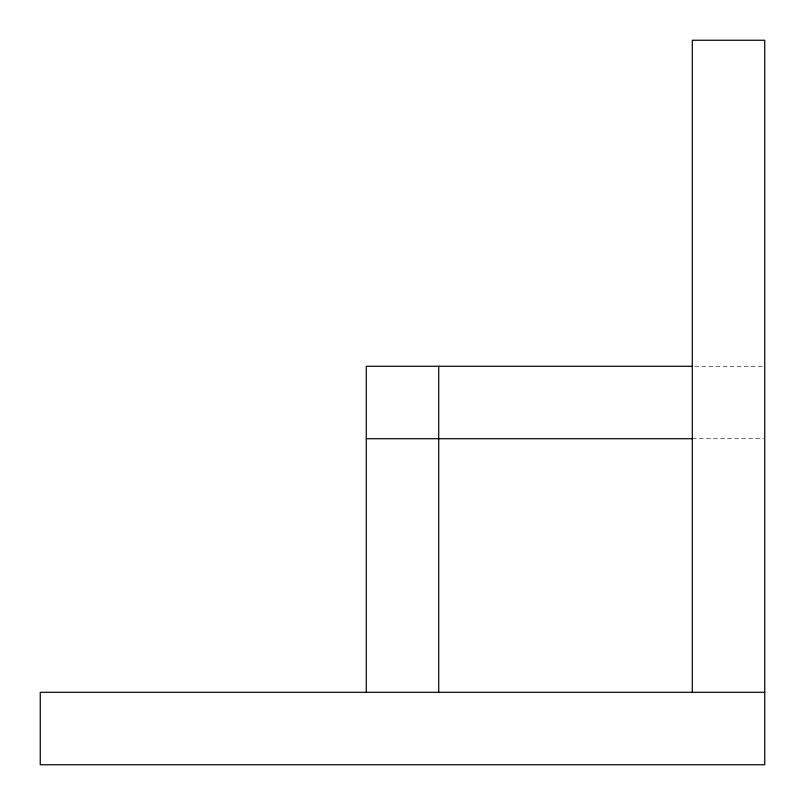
<?xml version="1.0" encoding="UTF-8"?>
<svg xmlns="http://www.w3.org/2000/svg" width="805" height="805" viewBox="0 0 805 805"><rect width="100%" height="100%" fill="white"/><g stroke="black" fill="none" stroke-linecap="round" stroke-linejoin="round"><path stroke-width="0.6" stroke-dasharray="4.03 3.02" d="M694.796 366.275L763.502 366.275M692.3 438.725L763.502 438.725"/><path stroke-width="1.21" d="M692.3 366.275L366.275 366.275L366.275 692.3M366.275 438.725L692.3 438.725M764.75 692.3L40.25 692.3L40.25 764.75L764.75 764.75L764.75 40.25L692.3 40.25L692.3 692.3M438.725 366.275L438.725 692.3"/></g></svg>
